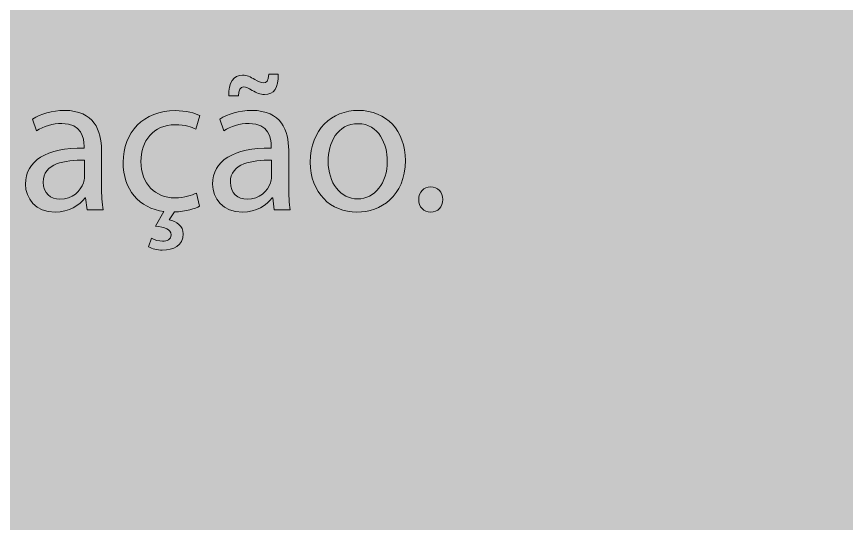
# Model space of a CAD drawing. Header units: inches. Extents: x -507 to 1392, y -754 to 68.
# Drawn here: x -96.98 to -47.51, y -201.35 to -171.11 of the extents above; entities that cross this region are included whole.
import ezdxf

# ---------------------------------------------------------------- set-up
doc = ezdxf.new("R2010")
doc.units = ezdxf.units.IN
doc.header["$MEASUREMENT"] = 0
doc.layers.add('Front', color=7, linetype='Continuous')
picture_1 = doc.add_image_def('image1.png', size_in_pixel=(3301, 2181))
picture_2 = doc.add_image_def('image10.png', size_in_pixel=(3013, 3012))

# ---------------------------------------------------------------- blocks, each defined once
blk = doc.blocks.new('block 3')
at = {"layer": 'Front', "true_color": 0x326699}
h = blk.add_hatch(color=165, dxfattribs=at)
h.dxf.hatch_style = 2
h.paths.add_polyline_path([(-211, -462.1), (-211, 61.249), (581, 61.249), (581, -462.1)])
at = {"layer": 'Front'}
image = blk.add_image(picture_1, insert=(-211, -462.191), size_in_units=(792.24, 523.44), dxfattribs=at)
blk = doc.blocks.new('block 48')
at = {"layer": 'Front', "true_color": 0x231f20}
h = blk.add_hatch(color=250, dxfattribs=at)
h.dxf.hatch_style = 2
edge = h.paths.add_edge_path()
edge.add_spline(control_points=[(-81.624, -182.646), (-81.624, -182.646), (-81.708, -181.914), (-81.708, -181.914), (-81.708, -181.914), (-81.744, -181.914), (-81.744, -181.914), (-82.068, -182.37), (-82.691, -182.777), (-83.519, -182.777), (-84.694, -182.777), (-85.294, -181.95), (-85.294, -181.11), (-85.294, -179.707), (-84.047, -178.939), (-81.804, -178.952), (-81.804, -178.952), (-81.804, -178.832), (-81.804, -178.832), (-81.804, -178.352), (-81.936, -177.488), (-83.123, -177.488), (-83.663, -177.488), (-84.227, -177.656), (-84.634, -177.92), (-84.634, -177.92), (-84.875, -177.225), (-84.875, -177.225), (-84.395, -176.913), (-83.699, -176.709), (-82.967, -176.709), (-81.192, -176.709), (-80.761, -177.92), (-80.761, -179.083), (-80.761, -179.083), (-80.761, -181.254), (-80.761, -181.254), (-80.761, -181.758), (-80.737, -182.25), (-80.665, -182.646), (-80.665, -182.646), (-81.624, -182.646), (-81.624, -182.646)], knot_values=[0, 0, 0, 0, 1, 1, 1, 2, 2, 2, 3, 3, 3, 4, 4, 4, 5, 5, 5, 6, 6, 6, 7, 7, 7, 8, 8, 8, 9, 9, 9, 10, 10, 10, 11, 11, 11, 12, 12, 12, 13, 13, 13, 14, 14, 14, 14], degree=3, periodic=1)
edge = h.paths.add_edge_path()
edge.add_spline(control_points=[(-84.334, -175.845), (-84.358, -175.066), (-84.035, -174.598), (-83.519, -174.598), (-83.255, -174.598), (-83.051, -174.706), (-82.775, -174.862), (-82.583, -174.97), (-82.416, -175.066), (-82.272, -175.066), (-82.08, -175.066), (-81.972, -174.958), (-81.936, -174.55), (-81.936, -174.55), (-81.384, -174.55), (-81.384, -174.55), (-81.36, -175.354), (-81.636, -175.761), (-82.2, -175.761), (-82.452, -175.761), (-82.68, -175.653), (-82.932, -175.521), (-83.171, -175.377), (-83.303, -175.306), (-83.447, -175.306), (-83.639, -175.306), (-83.735, -175.509), (-83.759, -175.845), (-83.759, -175.845), (-84.334, -175.845), (-84.334, -175.845)], knot_values=[0, 0, 0, 0, 1, 1, 1, 2, 2, 2, 3, 3, 3, 4, 4, 4, 5, 5, 5, 6, 6, 6, 7, 7, 7, 8, 8, 8, 9, 9, 9, 10, 10, 10, 10], degree=3, periodic=1)
edge = h.paths.add_edge_path()
edge.add_spline(control_points=[(-81.78, -179.683), (-82.932, -179.659), (-84.239, -179.863), (-84.239, -180.99), (-84.239, -181.674), (-83.783, -181.998), (-83.243, -181.998), (-82.488, -181.998), (-82.008, -181.518), (-81.84, -181.026), (-81.804, -180.918), (-81.78, -180.798), (-81.78, -180.69), (-81.78, -180.69), (-81.78, -179.683), (-81.78, -179.683)], knot_values=[0, 0, 0, 0, 1, 1, 1, 2, 2, 2, 3, 3, 3, 4, 4, 4, 5, 5, 5, 5], degree=3, periodic=1)
h = blk.add_hatch(color=250, dxfattribs=at)
h.dxf.hatch_style = 2
edge = h.paths.add_edge_path()
edge.add_spline(control_points=[(-92.784, -182.646), (-92.784, -182.646), (-92.868, -181.914), (-92.868, -181.914), (-92.868, -181.914), (-92.904, -181.914), (-92.904, -181.914), (-93.228, -182.37), (-93.852, -182.777), (-94.679, -182.777), (-95.854, -182.777), (-96.454, -181.95), (-96.454, -181.11), (-96.454, -179.707), (-95.207, -178.939), (-92.964, -178.952), (-92.964, -178.952), (-92.964, -178.832), (-92.964, -178.832), (-92.964, -178.352), (-93.096, -177.488), (-94.283, -177.488), (-94.823, -177.488), (-95.387, -177.656), (-95.794, -177.92), (-95.794, -177.92), (-96.035, -177.225), (-96.035, -177.225), (-95.555, -176.913), (-94.859, -176.709), (-94.127, -176.709), (-92.353, -176.709), (-91.921, -177.92), (-91.921, -179.083), (-91.921, -179.083), (-91.921, -181.254), (-91.921, -181.254), (-91.921, -181.758), (-91.897, -182.25), (-91.825, -182.646), (-91.825, -182.646), (-92.784, -182.646), (-92.784, -182.646)], knot_values=[0, 0, 0, 0, 1, 1, 1, 2, 2, 2, 3, 3, 3, 4, 4, 4, 5, 5, 5, 6, 6, 6, 7, 7, 7, 8, 8, 8, 9, 9, 9, 10, 10, 10, 11, 11, 11, 12, 12, 12, 13, 13, 13, 14, 14, 14, 14], degree=3, periodic=1)
edge = h.paths.add_edge_path()
edge.add_spline(control_points=[(-92.94, -179.683), (-94.092, -179.659), (-95.399, -179.863), (-95.399, -180.99), (-95.399, -181.674), (-94.943, -181.998), (-94.403, -181.998), (-93.648, -181.998), (-93.168, -181.518), (-93, -181.026), (-92.964, -180.918), (-92.94, -180.798), (-92.94, -180.69), (-92.94, -180.69), (-92.94, -179.683), (-92.94, -179.683)], knot_values=[0, 0, 0, 0, 1, 1, 1, 2, 2, 2, 3, 3, 3, 4, 4, 4, 5, 5, 5, 5], degree=3, periodic=1)
h = blk.add_hatch(color=250, dxfattribs=at)
h.dxf.hatch_style = 2
edge = h.paths.add_edge_path()
edge.add_spline(control_points=[(-86.077, -182.43), (-86.329, -182.562), (-86.88, -182.742), (-87.576, -182.766), (-87.576, -182.766), (-87.888, -183.245), (-87.888, -183.245), (-87.444, -183.305), (-87.048, -183.617), (-87.048, -184.073), (-87.048, -184.78), (-87.636, -185.044), (-88.295, -185.044), (-88.595, -185.044), (-88.907, -184.96), (-89.111, -184.84), (-89.111, -184.84), (-88.931, -184.325), (-88.931, -184.325), (-88.739, -184.444), (-88.499, -184.504), (-88.283, -184.504), (-88.02, -184.504), (-87.768, -184.409), (-87.768, -184.121), (-87.78, -183.809), (-88.14, -183.665), (-88.703, -183.617), (-88.703, -183.617), (-88.199, -182.742), (-88.199, -182.742), (-89.687, -182.549), (-90.634, -181.422), (-90.634, -179.803), (-90.634, -178.016), (-89.411, -176.721), (-87.516, -176.721), (-86.892, -176.721), (-86.34, -176.876), (-86.053, -177.021), (-86.053, -177.021), (-86.292, -177.836), (-86.292, -177.836), (-86.544, -177.692), (-86.94, -177.56), (-87.516, -177.56), (-88.847, -177.56), (-89.567, -178.544), (-89.567, -179.755), (-89.567, -181.098), (-88.703, -181.926), (-87.552, -181.926), (-86.952, -181.926), (-86.556, -181.77), (-86.256, -181.638), (-86.256, -181.638), (-86.077, -182.43), (-86.077, -182.43)], knot_values=[0, 0, 0, 0, 1, 1, 1, 2, 2, 2, 3, 3, 3, 4, 4, 4, 5, 5, 5, 6, 6, 6, 7, 7, 7, 8, 8, 8, 9, 9, 9, 10, 10, 10, 11, 11, 11, 12, 12, 12, 13, 13, 13, 14, 14, 14, 15, 15, 15, 16, 16, 16, 17, 17, 17, 18, 18, 18, 19, 19, 19, 19], degree=3, periodic=1)
h = blk.add_hatch(color=250, dxfattribs=at)
h.dxf.hatch_style = 2
edge = h.paths.add_edge_path()
edge.add_spline(control_points=[(-73.802, -179.695), (-73.802, -181.842), (-75.289, -182.777), (-76.692, -182.777), (-78.263, -182.777), (-79.475, -181.626), (-79.475, -179.791), (-79.475, -177.848), (-78.203, -176.709), (-76.596, -176.709), (-74.929, -176.709), (-73.802, -177.92), (-73.802, -179.695)], knot_values=[0, 0, 0, 0, 1, 1, 1, 2, 2, 2, 3, 3, 3, 4, 4, 4, 4], degree=3, periodic=1)
edge = h.paths.add_edge_path()
edge.add_spline(control_points=[(-78.407, -179.755), (-78.407, -181.026), (-77.675, -181.986), (-76.644, -181.986), (-75.637, -181.986), (-74.881, -181.039), (-74.881, -179.731), (-74.881, -178.748), (-75.373, -177.5), (-76.62, -177.5), (-77.867, -177.5), (-78.407, -178.652), (-78.407, -179.755)], knot_values=[0, 0, 0, 0, 1, 1, 1, 2, 2, 2, 3, 3, 3, 4, 4, 4, 4], degree=3, periodic=1)
h = blk.add_hatch(color=250, dxfattribs=at)
h.dxf.hatch_style = 2
edge = h.paths.add_edge_path()
edge.add_spline(control_points=[(-73.006, -182.022), (-73.006, -181.578), (-72.707, -181.266), (-72.287, -181.266), (-71.867, -181.266), (-71.579, -181.578), (-71.579, -182.022), (-71.579, -182.454), (-71.855, -182.777), (-72.299, -182.777), (-72.718, -182.777), (-73.006, -182.454), (-73.006, -182.022)], knot_values=[0, 0, 0, 0, 1, 1, 1, 2, 2, 2, 3, 3, 3, 4, 4, 4, 4], degree=3, periodic=1)
at = {"layer": 'Front', "lineweight": 0}
for points, knots in [([(-84.334, -175.845), (-84.358, -175.066), (-84.035, -174.598), (-83.519, -174.598), (-83.255, -174.598), (-83.051, -174.706), (-82.775, -174.862), (-82.583, -174.97), (-82.416, -175.066), (-82.272, -175.066), (-82.08, -175.066), (-81.972, -174.958), (-81.936, -174.55), (-81.936, -174.55), (-81.384, -174.55), (-81.384, -174.55), (-81.36, -175.354), (-81.636, -175.761), (-82.2, -175.761), (-82.452, -175.761), (-82.68, -175.653), (-82.932, -175.521), (-83.171, -175.377), (-83.303, -175.306), (-83.447, -175.306), (-83.639, -175.306), (-83.735, -175.509), (-83.759, -175.845), (-83.759, -175.845), (-84.334, -175.845), (-84.334, -175.845)], [0, 0, 0, 0, 1, 1, 1, 2, 2, 2, 3, 3, 3, 4, 4, 4, 5, 5, 5, 6, 6, 6, 7, 7, 7, 8, 8, 8, 9, 9, 9, 10, 10, 10, 10]), ([(-92.784, -182.646), (-92.784, -182.646), (-92.868, -181.914), (-92.868, -181.914), (-92.868, -181.914), (-92.904, -181.914), (-92.904, -181.914), (-93.228, -182.37), (-93.852, -182.777), (-94.679, -182.777), (-95.854, -182.777), (-96.454, -181.95), (-96.454, -181.11), (-96.454, -179.707), (-95.207, -178.939), (-92.964, -178.952), (-92.964, -178.952), (-92.964, -178.832), (-92.964, -178.832), (-92.964, -178.352), (-93.096, -177.488), (-94.283, -177.488), (-94.823, -177.488), (-95.387, -177.656), (-95.794, -177.92), (-95.794, -177.92), (-96.035, -177.225), (-96.035, -177.225), (-95.555, -176.913), (-94.859, -176.709), (-94.127, -176.709), (-92.353, -176.709), (-91.921, -177.92), (-91.921, -179.083), (-91.921, -179.083), (-91.921, -181.254), (-91.921, -181.254), (-91.921, -181.758), (-91.897, -182.25), (-91.825, -182.646), (-91.825, -182.646), (-92.784, -182.646), (-92.784, -182.646)], [0, 0, 0, 0, 1, 1, 1, 2, 2, 2, 3, 3, 3, 4, 4, 4, 5, 5, 5, 6, 6, 6, 7, 7, 7, 8, 8, 8, 9, 9, 9, 10, 10, 10, 11, 11, 11, 12, 12, 12, 13, 13, 13, 14, 14, 14, 14]), ([(-86.077, -182.43), (-86.329, -182.562), (-86.88, -182.742), (-87.576, -182.766), (-87.576, -182.766), (-87.888, -183.245), (-87.888, -183.245), (-87.444, -183.305), (-87.048, -183.617), (-87.048, -184.073), (-87.048, -184.78), (-87.636, -185.044), (-88.295, -185.044), (-88.595, -185.044), (-88.907, -184.96), (-89.111, -184.84), (-89.111, -184.84), (-88.931, -184.325), (-88.931, -184.325), (-88.739, -184.444), (-88.499, -184.504), (-88.283, -184.504), (-88.02, -184.504), (-87.768, -184.409), (-87.768, -184.121), (-87.78, -183.809), (-88.14, -183.665), (-88.703, -183.617), (-88.703, -183.617), (-88.199, -182.742), (-88.199, -182.742), (-89.687, -182.549), (-90.634, -181.422), (-90.634, -179.803), (-90.634, -178.016), (-89.411, -176.721), (-87.516, -176.721), (-86.892, -176.721), (-86.34, -176.876), (-86.053, -177.021), (-86.053, -177.021), (-86.292, -177.836), (-86.292, -177.836), (-86.544, -177.692), (-86.94, -177.56), (-87.516, -177.56), (-88.847, -177.56), (-89.567, -178.544), (-89.567, -179.755), (-89.567, -181.098), (-88.703, -181.926), (-87.552, -181.926), (-86.952, -181.926), (-86.556, -181.77), (-86.256, -181.638), (-86.256, -181.638), (-86.077, -182.43), (-86.077, -182.43)], [0, 0, 0, 0, 1, 1, 1, 2, 2, 2, 3, 3, 3, 4, 4, 4, 5, 5, 5, 6, 6, 6, 7, 7, 7, 8, 8, 8, 9, 9, 9, 10, 10, 10, 11, 11, 11, 12, 12, 12, 13, 13, 13, 14, 14, 14, 15, 15, 15, 16, 16, 16, 17, 17, 17, 18, 18, 18, 19, 19, 19, 19]), ([(-81.624, -182.646), (-81.624, -182.646), (-81.708, -181.914), (-81.708, -181.914), (-81.708, -181.914), (-81.744, -181.914), (-81.744, -181.914), (-82.068, -182.37), (-82.691, -182.777), (-83.519, -182.777), (-84.694, -182.777), (-85.294, -181.95), (-85.294, -181.11), (-85.294, -179.707), (-84.047, -178.939), (-81.804, -178.952), (-81.804, -178.952), (-81.804, -178.832), (-81.804, -178.832), (-81.804, -178.352), (-81.936, -177.488), (-83.123, -177.488), (-83.663, -177.488), (-84.227, -177.656), (-84.634, -177.92), (-84.634, -177.92), (-84.875, -177.225), (-84.875, -177.225), (-84.395, -176.913), (-83.699, -176.709), (-82.967, -176.709), (-81.192, -176.709), (-80.761, -177.92), (-80.761, -179.083), (-80.761, -179.083), (-80.761, -181.254), (-80.761, -181.254), (-80.761, -181.758), (-80.737, -182.25), (-80.665, -182.646), (-80.665, -182.646), (-81.624, -182.646), (-81.624, -182.646)], [0, 0, 0, 0, 1, 1, 1, 2, 2, 2, 3, 3, 3, 4, 4, 4, 5, 5, 5, 6, 6, 6, 7, 7, 7, 8, 8, 8, 9, 9, 9, 10, 10, 10, 11, 11, 11, 12, 12, 12, 13, 13, 13, 14, 14, 14, 14]), ([(-73.802, -179.695), (-73.802, -181.842), (-75.289, -182.777), (-76.692, -182.777), (-78.263, -182.777), (-79.475, -181.626), (-79.475, -179.791), (-79.475, -177.848), (-78.203, -176.709), (-76.596, -176.709), (-74.929, -176.709), (-73.802, -177.92), (-73.802, -179.695)], [0, 0, 0, 0, 1, 1, 1, 2, 2, 2, 3, 3, 3, 4, 4, 4, 4]), ([(-78.407, -179.755), (-78.407, -181.026), (-77.675, -181.986), (-76.644, -181.986), (-75.637, -181.986), (-74.881, -181.039), (-74.881, -179.731), (-74.881, -178.748), (-75.373, -177.5), (-76.62, -177.5), (-77.867, -177.5), (-78.407, -178.652), (-78.407, -179.755)], [0, 0, 0, 0, 1, 1, 1, 2, 2, 2, 3, 3, 3, 4, 4, 4, 4]), ([(-92.94, -179.683), (-94.092, -179.659), (-95.399, -179.863), (-95.399, -180.99), (-95.399, -181.674), (-94.943, -181.998), (-94.403, -181.998), (-93.648, -181.998), (-93.168, -181.518), (-93, -181.026), (-92.964, -180.918), (-92.94, -180.798), (-92.94, -180.69), (-92.94, -180.69), (-92.94, -179.683), (-92.94, -179.683)], [0, 0, 0, 0, 1, 1, 1, 2, 2, 2, 3, 3, 3, 4, 4, 4, 5, 5, 5, 5]), ([(-81.78, -179.683), (-82.932, -179.659), (-84.239, -179.863), (-84.239, -180.99), (-84.239, -181.674), (-83.783, -181.998), (-83.243, -181.998), (-82.488, -181.998), (-82.008, -181.518), (-81.84, -181.026), (-81.804, -180.918), (-81.78, -180.798), (-81.78, -180.69), (-81.78, -180.69), (-81.78, -179.683), (-81.78, -179.683)], [0, 0, 0, 0, 1, 1, 1, 2, 2, 2, 3, 3, 3, 4, 4, 4, 5, 5, 5, 5]), ([(-73.006, -182.022), (-73.006, -181.578), (-72.707, -181.266), (-72.287, -181.266), (-71.867, -181.266), (-71.579, -181.578), (-71.579, -182.022), (-71.579, -182.454), (-71.855, -182.777), (-72.299, -182.777), (-72.718, -182.777), (-73.006, -182.454), (-73.006, -182.022)], [0, 0, 0, 0, 1, 1, 1, 2, 2, 2, 3, 3, 3, 4, 4, 4, 4])]:
    blk.add_open_spline(points, degree=3, knots=knots, dxfattribs=at)

msp = doc.modelspace()

# ---------------------------------------------------------------- block references
at = {"layer": 'Front'}
for name in ['block 3', 'block 48']:
    msp.add_blockref(name, (0, 0), dxfattribs=at)

# ---------------------------------------------------------------- pictures from other files: only their frames are drawn
image = msp.add_image(picture_2, insert=(-506.916, -754.387), size_in_units=(723.12, 722.88), dxfattribs=at)

doc.saveas('drawing.dxf')
